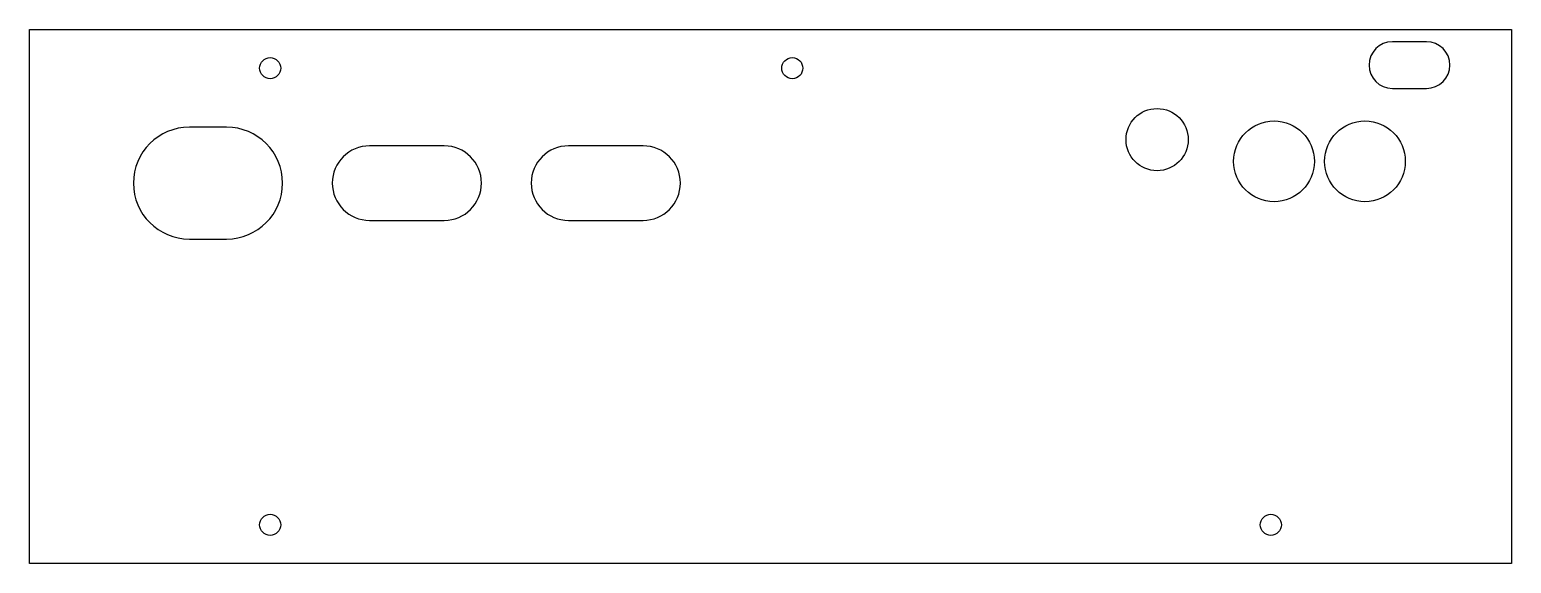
# Model space of a CAD drawing. Header units: millimetres. Extents: x 0 to 238, y 0 to 86.
import ezdxf

# ---------------------------------------------------------------- set-up
doc = ezdxf.new("R2010")
doc.units = ezdxf.units.MM
doc.layers.add('CUT_THROUGH', color=7, linetype='CONTINUOUS')

msp = doc.modelspace()

# ---------------------------------------------------------------- linework, layer by layer
at = {"layer": 'CUT_THROUGH'}
msp.add_lwpolyline([(238.4, 0), (0, 0), (0, 85.9), (238.4, 85.9)], close=True, dxfattribs=at)
for points in [[(224.75, 76.45, 1), (224.75, 83.95), (219.25, 83.95, 1), (219.25, 76.45)], [(31.7, 52.2, 1), (31.7, 70.2), (25.7, 70.2, 1), (25.7, 52.2)], [(66.7, 55.2, 1), (66.7, 67.2), (54.7, 67.2, 1), (54.7, 55.2)], [(98.7, 55.2, 1), (98.7, 67.2), (86.7, 67.2, 1), (86.7, 55.2)]]:
    msp.add_lwpolyline(points, format="xyb", close=True, dxfattribs=at)
for centre, radius in [((38.7, 79.7), 1.7), ((122.7, 79.7), 1.7), ((181.4, 68.2), 5), ((200.22, 64.7), 6.5), ((214.84, 64.7), 6.5), ((38.7, 6.2), 1.7), ((199.7, 6.2), 1.7)]:
    msp.add_circle(centre, radius, dxfattribs=at)

doc.saveas('drawing.dxf')
